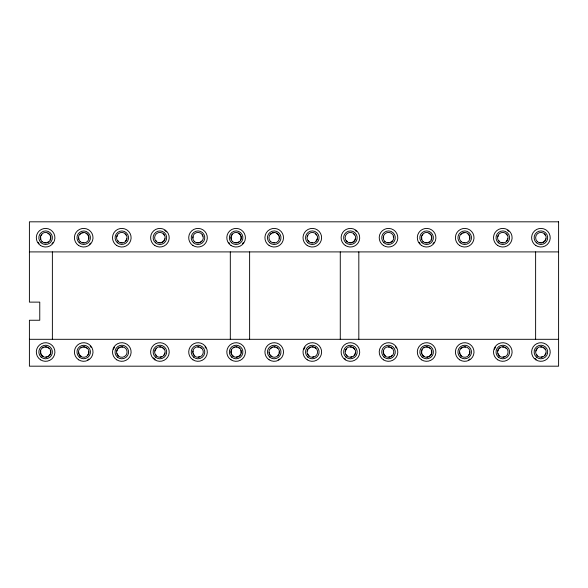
<?xml version="1.0" encoding="UTF-8"?>
<svg xmlns="http://www.w3.org/2000/svg" width="588" height="588" viewBox="0 0 588 588"><rect width="100%" height="100%" fill="white"/><g stroke="black" fill="none" stroke-linecap="round" stroke-linejoin="round"><path stroke-width="0.88" d="M29.4 251.907L558.6 251.907M29.4 339.305L558.6 339.305M535.624 251.907L535.624 339.305M358.82 251.907L358.82 339.305M340.276 251.907L340.276 339.305M249.621 251.907L249.621 339.305M230.312 251.907L230.312 339.305M52.376 251.907L52.376 339.305M204.991 346.788A8.717 8.717 0 0 1 205.793 348.081M536.138 359.312A8.717 8.717 0 0 1 534.948 358.371M469.937 358.996A8.717 8.717 0 0 1 468.643 359.797M494.53 349.294A8.717 8.717 0 0 1 495.515 347.243M395.489 346.788A8.717 8.717 0 0 1 396.29 348.081M345.641 359.312A8.717 8.717 0 0 1 344.443 358.371M279.44 358.996A8.717 8.717 0 0 1 278.146 359.797M304.033 349.294A8.717 8.717 0 0 1 305.018 347.243M113.528 349.294A8.717 8.717 0 0 1 114.513 347.243M155.144 359.312A8.717 8.717 0 0 1 153.417 357.827M507.584 230.415A8.717 8.717 0 0 1 508.782 231.356M355.181 230.415A8.717 8.717 0 0 1 356.379 231.356M243.41 242.484A8.717 8.717 0 0 1 242.469 243.682M229.614 243.528A8.717 8.717 0 0 1 228.703 242.307M164.684 230.415A8.717 8.717 0 0 1 166.411 231.9M433.907 242.484A8.717 8.717 0 0 1 432.966 243.682M420.111 243.528A8.717 8.717 0 0 1 419.2 242.307M52.905 242.484A8.717 8.717 0 0 1 51.965 243.682M39.117 243.528A8.717 8.717 0 0 1 38.205 242.307M88.935 358.996A8.717 8.717 0 0 1 87.641 359.797M90.207 346.2A8.717 8.717 0 0 1 91.118 347.42M90.567 243.101A8.717 8.717 0 0 1 89.523 244.211M50.458 238.728A4.954 4.954 0 0 1 50.031 239.948M48.326 241.859A4.954 4.954 0 0 1 47.158 242.418M45.886 242.66A4.954 4.954 0 0 1 44.6 242.557M40.91 239.257A4.954 4.954 0 0 1 40.763 236.699M41.189 235.479A4.954 4.954 0 0 1 41.917 234.414M47.848 233.289A4.954 4.954 0 0 1 49.76 235.002M50.318 236.163A4.954 4.954 0 0 1 50.553 237.434M50.031 354.248A4.954 4.954 0 0 1 48.326 356.159M47.158 356.718A4.954 4.954 0 0 1 45.886 356.96M43.38 356.438A4.954 4.954 0 0 1 40.763 350.999M42.902 347.868A4.954 4.954 0 0 1 44.063 347.31M45.335 347.067A4.954 4.954 0 0 1 46.628 347.17M47.848 347.596A4.954 4.954 0 0 1 48.914 348.324M50.318 350.47A4.954 4.954 0 0 1 50.458 353.028M355.262 353.028A4.954 4.954 0 0 1 354.101 355.314M351.955 356.718A4.954 4.954 0 0 1 350.691 356.96M347.111 355.703A4.954 4.954 0 0 1 346.266 354.726M345.568 350.999A4.954 4.954 0 0 1 346.722 348.713M350.132 347.067A4.954 4.954 0 0 1 351.426 347.17M352.646 347.596A4.954 4.954 0 0 1 354.557 349.301M126.663 238.728A4.954 4.954 0 0 1 125.501 241.014M122.091 242.66A4.954 4.954 0 0 1 120.797 242.557M118.511 241.403A4.954 4.954 0 0 1 117.666 240.426M116.968 236.699A4.954 4.954 0 0 1 117.394 235.479M125.112 234.024A4.954 4.954 0 0 1 125.957 235.002M118.511 355.703A4.954 4.954 0 0 1 117.108 353.564M116.968 350.999A4.954 4.954 0 0 1 117.394 349.779M118.122 348.713A4.954 4.954 0 0 1 120.268 347.31M121.532 347.067A4.954 4.954 0 0 1 122.826 347.17M164.758 238.728A4.954 4.954 0 0 1 161.457 242.418M160.186 242.66A4.954 4.954 0 0 1 158.9 242.557M156.614 241.403A4.954 4.954 0 0 1 155.769 240.426M163.214 234.024A4.954 4.954 0 0 1 164.059 235.002M274.486 242.66A4.954 4.954 0 0 1 273.2 242.557M270.517 234.414A4.954 4.954 0 0 1 271.502 233.568M272.663 233.01A4.954 4.954 0 0 1 273.935 232.767M276.448 233.289A4.954 4.954 0 0 1 278.918 236.163M279.153 237.434A4.954 4.954 0 0 1 279.057 238.728M278.631 354.248A4.954 4.954 0 0 1 277.904 355.314M271.979 356.438A4.954 4.954 0 0 1 270.068 354.726M269.51 353.564A4.954 4.954 0 0 1 269.267 352.293M270.517 348.713A4.954 4.954 0 0 1 272.663 347.31M273.935 347.067A4.954 4.954 0 0 1 275.228 347.17M276.448 347.596A4.954 4.954 0 0 1 277.514 348.324M279.153 351.742A4.954 4.954 0 0 1 279.057 353.028M317.16 238.728A4.954 4.954 0 0 1 316.006 241.014M312.588 242.66A4.954 4.954 0 0 1 311.302 242.557M309.009 241.403A4.954 4.954 0 0 1 308.171 240.426M307.465 236.699A4.954 4.954 0 0 1 307.891 235.479M315.616 234.024A4.954 4.954 0 0 1 316.454 235.002M83.988 242.66A4.954 4.954 0 0 1 82.702 242.557M79.005 239.257A4.954 4.954 0 0 1 78.77 237.986M80.019 234.414A4.954 4.954 0 0 1 80.997 233.568M82.166 233.01A4.954 4.954 0 0 1 83.437 232.767M85.944 233.289A4.954 4.954 0 0 1 88.413 236.163M88.656 237.434A4.954 4.954 0 0 1 88.56 238.728M392.203 241.014A4.954 4.954 0 0 1 390.057 242.418M388.786 242.66A4.954 4.954 0 0 1 387.499 242.557M383.567 237.986A4.954 4.954 0 0 1 383.663 236.699M393.218 236.163A4.954 4.954 0 0 1 393.453 237.434M392.203 355.314A4.954 4.954 0 0 1 391.226 356.159M390.057 356.718A4.954 4.954 0 0 1 388.786 356.96M385.214 355.703A4.954 4.954 0 0 1 383.81 353.564M383.567 352.293A4.954 4.954 0 0 1 383.663 350.999M388.234 347.067A4.954 4.954 0 0 1 389.528 347.17M390.748 347.596A4.954 4.954 0 0 1 391.814 348.324M504.357 356.718A4.954 4.954 0 0 1 503.085 356.96M499.513 355.703A4.954 4.954 0 0 1 498.11 353.564M497.962 350.999A4.954 4.954 0 0 1 498.389 349.779M499.116 348.713A4.954 4.954 0 0 1 500.101 347.868M502.534 347.067A4.954 4.954 0 0 1 503.828 347.17M505.048 347.596A4.954 4.954 0 0 1 506.114 348.324M240.815 236.163A4.954 4.954 0 0 1 240.529 239.948M238.824 241.859A4.954 4.954 0 0 1 237.655 242.418M236.391 242.66A4.954 4.954 0 0 1 235.097 242.557M231.407 239.257A4.954 4.954 0 0 1 231.268 236.699M231.694 235.479A4.954 4.954 0 0 1 232.422 234.414M238.346 233.289A4.954 4.954 0 0 1 240.257 235.002M240.529 354.248A4.954 4.954 0 0 1 238.824 356.159M237.655 356.718A4.954 4.954 0 0 1 236.391 356.96M233.877 356.438A4.954 4.954 0 0 1 231.966 354.726M231.407 353.564A4.954 4.954 0 0 1 231.694 349.779M233.399 347.868A4.954 4.954 0 0 1 234.568 347.31M235.832 347.067A4.954 4.954 0 0 1 237.126 347.17M238.346 347.596A4.954 4.954 0 0 1 239.412 348.324M240.815 350.47A4.954 4.954 0 0 1 240.962 353.028M313.86 356.718A4.954 4.954 0 0 1 312.588 356.96M309.009 355.703A4.954 4.954 0 0 1 307.605 353.564M307.465 350.999A4.954 4.954 0 0 1 307.891 349.779M308.619 348.713A4.954 4.954 0 0 1 310.765 347.31M312.037 347.067A4.954 4.954 0 0 1 313.323 347.17M314.543 347.596A4.954 4.954 0 0 1 315.616 348.324M355.262 238.728A4.954 4.954 0 0 1 351.955 242.418M350.691 242.66A4.954 4.954 0 0 1 349.397 242.557M347.111 241.403A4.954 4.954 0 0 1 346.266 240.426M353.711 234.024A4.954 4.954 0 0 1 354.557 235.002M469.128 354.248A4.954 4.954 0 0 1 468.401 355.314M461.411 355.703A4.954 4.954 0 0 1 460.566 354.726M460.007 353.564A4.954 4.954 0 0 1 459.765 352.293M461.021 348.713A4.954 4.954 0 0 1 463.168 347.31M464.432 347.067A4.954 4.954 0 0 1 465.725 347.17M469.658 351.742A4.954 4.954 0 0 1 469.562 353.028M431.313 236.163A4.954 4.954 0 0 1 431.033 239.948M429.321 241.859A4.954 4.954 0 0 1 428.16 242.418M426.888 242.66A4.954 4.954 0 0 1 425.602 242.557M421.905 239.257A4.954 4.954 0 0 1 421.765 236.699M422.191 235.479A4.954 4.954 0 0 1 422.919 234.414M428.843 233.289A4.954 4.954 0 0 1 430.754 235.002M164.758 353.028A4.954 4.954 0 0 1 163.604 355.314M161.457 356.718A4.954 4.954 0 0 1 160.186 356.96M156.614 355.703A4.954 4.954 0 0 1 155.769 354.726M155.063 350.999A4.954 4.954 0 0 1 156.217 348.713M159.635 347.067A4.954 4.954 0 0 1 160.928 347.17M162.148 347.596A4.954 4.954 0 0 1 164.059 349.301M201.706 241.014A4.954 4.954 0 0 1 199.56 242.418M198.288 242.66A4.954 4.954 0 0 1 197.002 242.557M193.07 237.986A4.954 4.954 0 0 1 193.165 236.699M202.154 235.002A4.954 4.954 0 0 1 202.713 236.163M199.56 356.718A4.954 4.954 0 0 1 198.288 356.96M194.709 355.703A4.954 4.954 0 0 1 193.305 353.564M193.07 352.293A4.954 4.954 0 0 1 193.165 350.999M197.737 347.067A4.954 4.954 0 0 1 199.023 347.17M200.243 347.596A4.954 4.954 0 0 1 201.316 348.324M545.76 238.728A4.954 4.954 0 0 1 542.459 242.418M541.188 242.66A4.954 4.954 0 0 1 539.902 242.557M544.216 234.024A4.954 4.954 0 0 1 545.054 235.002M88.134 354.248A4.954 4.954 0 0 1 87.406 355.314M81.482 356.438A4.954 4.954 0 0 1 79.571 354.726M79.005 353.564A4.954 4.954 0 0 1 78.77 352.293M80.997 347.868A4.954 4.954 0 0 1 82.166 347.31M83.437 347.067A4.954 4.954 0 0 1 84.723 347.17M85.944 347.596A4.954 4.954 0 0 1 87.017 348.324M88.656 351.742A4.954 4.954 0 0 1 88.56 353.028M507.657 238.728A4.954 4.954 0 0 1 506.503 241.014M503.085 242.66A4.954 4.954 0 0 1 501.799 242.557M499.513 241.403A4.954 4.954 0 0 1 498.668 240.426M497.962 236.699A4.954 4.954 0 0 1 498.389 235.479M506.114 234.024A4.954 4.954 0 0 1 506.959 235.002M431.033 354.248A4.954 4.954 0 0 1 429.321 356.159M428.16 356.718A4.954 4.954 0 0 1 426.888 356.96M424.382 356.438A4.954 4.954 0 0 1 422.471 354.726M421.905 353.564A4.954 4.954 0 0 1 422.191 349.779M423.897 347.868A4.954 4.954 0 0 1 425.065 347.31M426.337 347.067A4.954 4.954 0 0 1 427.623 347.17M428.843 347.596A4.954 4.954 0 0 1 429.916 348.324M431.313 350.47A4.954 4.954 0 0 1 431.46 353.028M545.76 353.028A4.954 4.954 0 0 1 544.606 355.314M542.459 356.718A4.954 4.954 0 0 1 541.188 356.96M537.608 355.703A4.954 4.954 0 0 1 536.77 354.726M536.065 350.999A4.954 4.954 0 0 1 537.219 348.713M540.637 347.067A4.954 4.954 0 0 1 541.923 347.17M543.143 347.596A4.954 4.954 0 0 1 545.054 349.301M464.99 242.66A4.954 4.954 0 0 1 463.697 242.557M461.021 234.414A4.954 4.954 0 0 1 461.999 233.568M463.168 233.01A4.954 4.954 0 0 1 464.432 232.767M468.011 234.024A4.954 4.954 0 0 1 469.415 236.163M469.658 237.434A4.954 4.954 0 0 1 469.562 238.728M558.6 221.816L29.4 221.816L29.4 302.122L39.764 302.122L39.764 320.247L29.4 320.247L29.4 366.184L558.6 366.184L558.6 221.816M536.388 242.77A6.784 6.784 0 0 0 547.553 239.103A6.784 6.784 0 0 0 538.792 231.268A6.784 6.784 0 0 0 536.388 242.77M118.284 241.661A5.299 5.299 0 0 0 126.993 238.794A5.299 5.299 0 0 0 120.158 232.679A5.299 5.299 0 0 0 118.284 241.661M41.087 242.77A6.784 6.784 0 0 0 52.251 239.103A6.784 6.784 0 0 0 43.49 231.268A6.784 6.784 0 0 0 41.087 242.77M498.286 242.77A6.784 6.784 0 0 0 509.451 239.103A6.784 6.784 0 0 0 500.689 231.268A6.784 6.784 0 0 0 498.286 242.77M460.191 242.77A6.784 6.784 0 0 0 471.355 239.103A6.784 6.784 0 0 0 462.594 231.268A6.784 6.784 0 0 0 460.191 242.77M345.891 242.77A6.784 6.784 0 0 0 357.056 239.103A6.784 6.784 0 0 0 348.294 231.268A6.784 6.784 0 0 0 345.891 242.77M307.789 242.77A6.784 6.784 0 0 0 318.953 239.103A6.784 6.784 0 0 0 310.192 231.268A6.784 6.784 0 0 0 307.789 242.77M269.686 242.77A6.784 6.784 0 0 0 280.851 239.103A6.784 6.784 0 0 0 272.09 231.268A6.784 6.784 0 0 0 269.686 242.77M231.591 242.77A6.784 6.784 0 0 0 242.756 239.103A6.784 6.784 0 0 0 233.995 231.268A6.784 6.784 0 0 0 231.591 242.77M193.489 242.77A6.784 6.784 0 0 0 204.653 239.103A6.784 6.784 0 0 0 195.892 231.268A6.784 6.784 0 0 0 193.489 242.77M155.386 242.77A6.784 6.784 0 0 0 166.551 239.103A6.784 6.784 0 0 0 157.79 231.268A6.784 6.784 0 0 0 155.386 242.77M117.321 242.734A6.74 6.74 0 0 0 128.412 239.088A6.74 6.74 0 0 0 119.709 231.312A6.74 6.74 0 0 0 117.321 242.734M536.388 357.07A6.784 6.784 0 0 0 547.553 353.403A6.784 6.784 0 0 0 538.792 345.568A6.784 6.784 0 0 0 536.388 357.07M41.087 357.07A6.784 6.784 0 0 0 52.251 353.403A6.784 6.784 0 0 0 43.49 345.568A6.784 6.784 0 0 0 41.087 357.07M498.286 357.07A6.784 6.784 0 0 0 509.451 353.403A6.784 6.784 0 0 0 500.689 345.568A6.784 6.784 0 0 0 498.286 357.07M460.191 357.07A6.784 6.784 0 0 0 471.355 353.403A6.784 6.784 0 0 0 462.594 345.568A6.784 6.784 0 0 0 460.191 357.07M422.088 357.07A6.784 6.784 0 0 0 433.253 353.403A6.784 6.784 0 0 0 424.492 345.568A6.784 6.784 0 0 0 422.088 357.07M383.986 357.07A6.784 6.784 0 0 0 395.151 353.403A6.784 6.784 0 0 0 386.389 345.568A6.784 6.784 0 0 0 383.986 357.07M345.891 357.07A6.784 6.784 0 0 0 357.056 353.403A6.784 6.784 0 0 0 348.294 345.568A6.784 6.784 0 0 0 345.891 357.07M193.489 357.07A6.784 6.784 0 0 0 204.653 353.403A6.784 6.784 0 0 0 195.892 345.568A6.784 6.784 0 0 0 193.489 357.07M42.079 241.661A5.299 5.299 0 0 0 50.796 238.794A5.299 5.299 0 0 0 43.96 232.679A5.299 5.299 0 0 0 42.079 241.661M499.278 241.661A5.299 5.299 0 0 0 507.995 238.794A5.299 5.299 0 0 0 501.16 232.679A5.299 5.299 0 0 0 499.278 241.661M499.278 355.961A5.299 5.299 0 0 0 507.995 353.101A5.299 5.299 0 0 0 501.16 346.986A5.299 5.299 0 0 0 499.278 355.961M461.183 241.661A5.299 5.299 0 0 0 469.893 238.794A5.299 5.299 0 0 0 463.057 232.679A5.299 5.299 0 0 0 461.183 241.661M461.183 355.961A5.299 5.299 0 0 0 469.893 353.101A5.299 5.299 0 0 0 463.057 346.986A5.299 5.299 0 0 0 461.183 355.961M346.883 241.661A5.299 5.299 0 0 0 355.593 238.794A5.299 5.299 0 0 0 348.757 232.679A5.299 5.299 0 0 0 346.883 241.661M308.781 355.961A5.299 5.299 0 0 0 317.498 353.101A5.299 5.299 0 0 0 310.655 346.986A5.299 5.299 0 0 0 308.781 355.961M308.781 241.661A5.299 5.299 0 0 0 317.498 238.794A5.299 5.299 0 0 0 310.655 232.679A5.299 5.299 0 0 0 308.781 241.661M270.678 355.961A5.299 5.299 0 0 0 279.396 353.101A5.299 5.299 0 0 0 272.56 346.986A5.299 5.299 0 0 0 270.678 355.961M270.678 241.661A5.299 5.299 0 0 0 279.396 238.794A5.299 5.299 0 0 0 272.56 232.679A5.299 5.299 0 0 0 270.678 241.661M232.583 355.961A5.299 5.299 0 0 0 241.293 353.101A5.299 5.299 0 0 0 234.458 346.986A5.299 5.299 0 0 0 232.583 355.961M232.583 241.661A5.299 5.299 0 0 0 241.293 238.794A5.299 5.299 0 0 0 234.458 232.679A5.299 5.299 0 0 0 232.583 241.661M194.481 355.961A5.299 5.299 0 0 0 203.198 353.101A5.299 5.299 0 0 0 196.355 346.986A5.299 5.299 0 0 0 194.481 355.961M194.481 241.661A5.299 5.299 0 0 0 203.198 238.794A5.299 5.299 0 0 0 196.355 232.679A5.299 5.299 0 0 0 194.481 241.661M156.379 355.961A5.299 5.299 0 0 0 165.096 353.101A5.299 5.299 0 0 0 158.26 346.986A5.299 5.299 0 0 0 156.379 355.961M118.284 355.961A5.299 5.299 0 0 0 126.993 353.101A5.299 5.299 0 0 0 120.158 346.986A5.299 5.299 0 0 0 118.284 355.961M346.883 355.961A5.299 5.299 0 0 0 355.593 353.101A5.299 5.299 0 0 0 348.757 346.986A5.299 5.299 0 0 0 346.883 355.961M383.986 242.77A6.784 6.784 0 0 0 395.151 239.103A6.784 6.784 0 0 0 386.389 231.268A6.784 6.784 0 0 0 383.986 242.77M156.379 241.661A5.299 5.299 0 0 0 165.096 238.794A5.299 5.299 0 0 0 158.26 232.679A5.299 5.299 0 0 0 156.379 241.661M422.088 242.77A6.784 6.784 0 0 0 433.253 239.103A6.784 6.784 0 0 0 424.492 231.268A6.784 6.784 0 0 0 422.088 242.77M423.081 355.961A5.299 5.299 0 0 0 431.798 353.101A5.299 5.299 0 0 0 424.955 346.986A5.299 5.299 0 0 0 423.081 355.961M384.978 241.661A5.299 5.299 0 0 0 393.695 238.794A5.299 5.299 0 0 0 386.86 232.679A5.299 5.299 0 0 0 384.978 241.661M42.079 355.961A5.299 5.299 0 0 0 50.796 353.101A5.299 5.299 0 0 0 43.96 346.986A5.299 5.299 0 0 0 42.079 355.961M307.789 357.07A6.784 6.784 0 0 0 318.953 353.403A6.784 6.784 0 0 0 310.192 345.568A6.784 6.784 0 0 0 307.789 357.07M231.591 357.07A6.784 6.784 0 0 0 242.756 353.403A6.784 6.784 0 0 0 233.995 345.568A6.784 6.784 0 0 0 231.591 357.07M155.386 357.07A6.784 6.784 0 0 0 166.551 353.403A6.784 6.784 0 0 0 157.79 345.568A6.784 6.784 0 0 0 155.386 357.07M117.291 357.07A6.784 6.784 0 0 0 128.456 353.403A6.784 6.784 0 0 0 119.695 345.568A6.784 6.784 0 0 0 117.291 357.07M537.381 355.961A5.299 5.299 0 0 0 546.098 353.101A5.299 5.299 0 0 0 539.255 346.986A5.299 5.299 0 0 0 537.381 355.961M423.081 241.661A5.299 5.299 0 0 0 431.798 238.794A5.299 5.299 0 0 0 424.955 232.679A5.299 5.299 0 0 0 423.081 241.661M384.978 355.961A5.299 5.299 0 0 0 393.695 353.101A5.299 5.299 0 0 0 386.86 346.986A5.299 5.299 0 0 0 384.978 355.961M269.686 357.07A6.784 6.784 0 0 0 280.851 353.403A6.784 6.784 0 0 0 272.09 345.568A6.784 6.784 0 0 0 269.686 357.07M537.381 241.661A5.299 5.299 0 0 0 546.098 238.794A5.299 5.299 0 0 0 539.255 232.679A5.299 5.299 0 0 0 537.381 241.661M80.181 355.961A5.299 5.299 0 0 0 88.898 353.101A5.299 5.299 0 0 0 82.055 346.986A5.299 5.299 0 0 0 80.181 355.961M79.218 357.041A6.74 6.74 0 0 0 90.309 353.395A6.74 6.74 0 0 0 81.607 345.612A6.74 6.74 0 0 0 79.218 357.041M80.181 241.661A5.299 5.299 0 0 0 88.898 238.794A5.299 5.299 0 0 0 82.055 232.679A5.299 5.299 0 0 0 80.181 241.661M79.218 242.734A6.74 6.74 0 0 0 90.309 239.088A6.74 6.74 0 0 0 81.607 231.312A6.74 6.74 0 0 0 79.218 242.734M40.521 245.497A9.305 9.305 0 0 0 54.897 238.228A9.305 9.305 0 0 0 41.417 229.408A9.305 9.305 0 0 0 40.521 245.497M40.521 359.797A9.305 9.305 0 0 0 54.897 352.535A9.305 9.305 0 0 0 41.417 343.715A9.305 9.305 0 0 0 40.521 359.797M345.318 359.797A9.305 9.305 0 0 0 359.702 352.535A9.305 9.305 0 0 0 346.214 343.715A9.305 9.305 0 0 0 345.318 359.797M116.718 245.497A9.305 9.305 0 0 0 131.102 238.228A9.305 9.305 0 0 0 117.615 229.408A9.305 9.305 0 0 0 116.718 245.497M116.718 359.797A9.305 9.305 0 0 0 131.102 352.535A9.305 9.305 0 0 0 117.615 343.715A9.305 9.305 0 0 0 116.718 359.797M154.82 245.497A9.305 9.305 0 0 0 169.197 238.228A9.305 9.305 0 0 0 155.717 229.408A9.305 9.305 0 0 0 154.82 245.497M269.12 245.497A9.305 9.305 0 0 0 283.497 238.228A9.305 9.305 0 0 0 270.017 229.408A9.305 9.305 0 0 0 269.12 245.497M269.12 359.797A9.305 9.305 0 0 0 283.497 352.535A9.305 9.305 0 0 0 270.017 343.715A9.305 9.305 0 0 0 269.12 359.797M307.223 245.497A9.305 9.305 0 0 0 321.599 238.228A9.305 9.305 0 0 0 308.112 229.408A9.305 9.305 0 0 0 307.223 245.497M78.623 245.497A9.305 9.305 0 0 0 93 238.228A9.305 9.305 0 0 0 79.512 229.408A9.305 9.305 0 0 0 78.623 245.497M383.42 245.497A9.305 9.305 0 0 0 397.797 238.228A9.305 9.305 0 0 0 384.317 229.408A9.305 9.305 0 0 0 383.42 245.497M383.42 359.797A9.305 9.305 0 0 0 397.797 352.535A9.305 9.305 0 0 0 384.317 343.715A9.305 9.305 0 0 0 383.42 359.797M497.72 359.797A9.305 9.305 0 0 0 512.097 352.535A9.305 9.305 0 0 0 498.617 343.715A9.305 9.305 0 0 0 497.72 359.797M231.018 245.497A9.305 9.305 0 0 0 245.402 238.228A9.305 9.305 0 0 0 231.915 229.408A9.305 9.305 0 0 0 231.018 245.497M231.018 359.797A9.305 9.305 0 0 0 245.402 352.535A9.305 9.305 0 0 0 231.915 343.715A9.305 9.305 0 0 0 231.018 359.797M307.223 359.797A9.305 9.305 0 0 0 321.599 352.535A9.305 9.305 0 0 0 308.112 343.715A9.305 9.305 0 0 0 307.223 359.797M345.318 245.497A9.305 9.305 0 0 0 359.702 238.228A9.305 9.305 0 0 0 346.214 229.408A9.305 9.305 0 0 0 345.318 245.497M459.618 359.797A9.305 9.305 0 0 0 474.001 352.535A9.305 9.305 0 0 0 460.514 343.715A9.305 9.305 0 0 0 459.618 359.797M421.522 245.497A9.305 9.305 0 0 0 435.899 238.228A9.305 9.305 0 0 0 422.412 229.408A9.305 9.305 0 0 0 421.522 245.497M154.82 359.797A9.305 9.305 0 0 0 169.197 352.535A9.305 9.305 0 0 0 155.717 343.715A9.305 9.305 0 0 0 154.82 359.797M192.923 245.497A9.305 9.305 0 0 0 207.299 238.228A9.305 9.305 0 0 0 193.812 229.408A9.305 9.305 0 0 0 192.923 245.497M192.923 359.797A9.305 9.305 0 0 0 207.299 352.535A9.305 9.305 0 0 0 193.812 343.715A9.305 9.305 0 0 0 192.923 359.797M535.822 245.497A9.305 9.305 0 0 0 550.199 238.228A9.305 9.305 0 0 0 536.712 229.408A9.305 9.305 0 0 0 535.822 245.497M78.623 359.797A9.305 9.305 0 0 0 93 352.535A9.305 9.305 0 0 0 79.512 343.715A9.305 9.305 0 0 0 78.623 359.797M497.72 245.497A9.305 9.305 0 0 0 512.097 238.228A9.305 9.305 0 0 0 498.617 229.408A9.305 9.305 0 0 0 497.72 245.497M421.522 359.797A9.305 9.305 0 0 0 435.899 352.535A9.305 9.305 0 0 0 422.412 343.715A9.305 9.305 0 0 0 421.522 359.797M535.822 359.797A9.305 9.305 0 0 0 550.199 352.535A9.305 9.305 0 0 0 536.712 343.715A9.305 9.305 0 0 0 535.822 359.797M459.618 245.497A9.305 9.305 0 0 0 474.001 238.228A9.305 9.305 0 0 0 460.514 229.408A9.305 9.305 0 0 0 459.618 245.497"/></g></svg>
